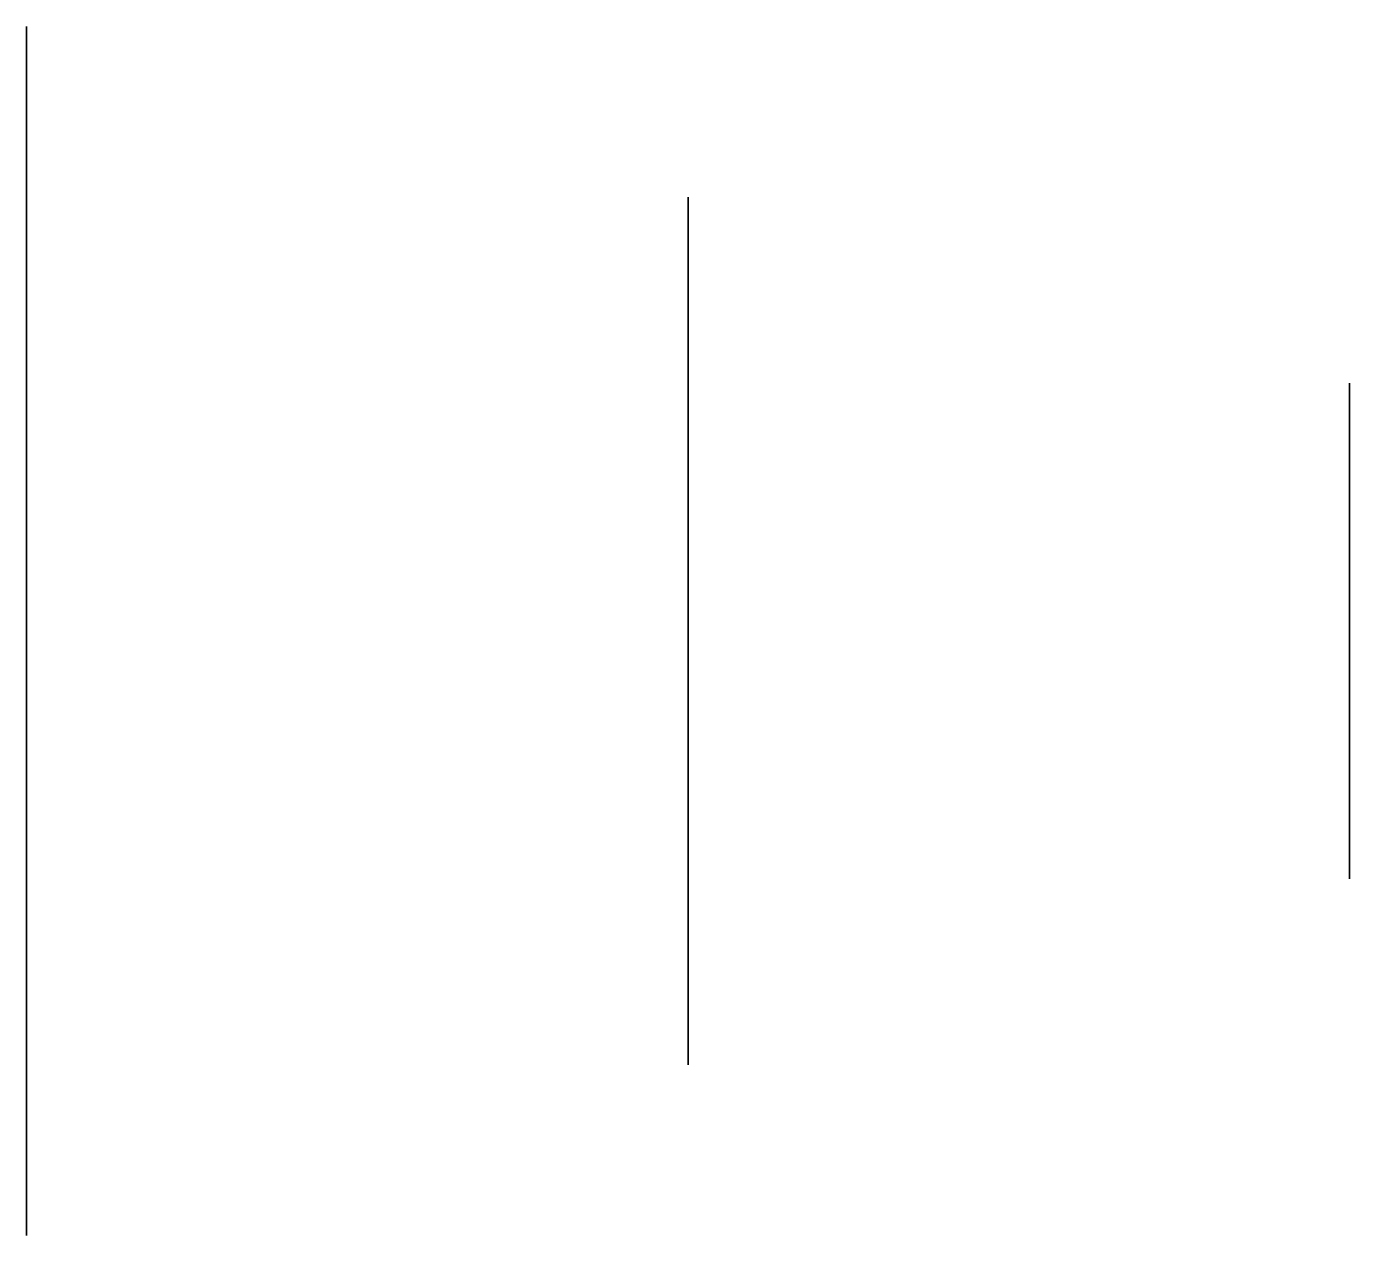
# Model space of a CAD drawing. Extents: x 0 to 100, y -6 to 6.
# Drawn here: x 96 to 100, y -1.828 to 1.828 of the extents above; entities that cross this region are included whole.
import ezdxf

# ---------------------------------------------------------------- set-up
doc = ezdxf.new("R2010")
doc.units = 0
for name, color, linetype in [('Compartiment', 3, 'CONTINUOUS'), ('Lijnenmodel-van-de-romp', 2, 'CONTINUOUS'), ('Vlakkenmodel-van-de-romp', 2, 'CONTINUOUS')]:
    doc.layers.add(name, color=color, linetype=linetype)

msp = doc.modelspace()

# ---------------------------------------------------------------- linework, layer by layer
at = {"layer": 'Compartiment'}
for points in [[(96, 1.68392, 9.21997), (96, 1.63284, 9.0777), (96, 1.57483, 8.91491), (96, 1.21499, 7.88944), (96, 1.16625, 7.79719), (96, 1.15577, 7.77715), (96, 1.14608, 7.75844), (96, 1.13656, 7.73964), (96, 1.12633, 7.71876), (96, 1.1145, 7.69383), (96, 1.10018, 7.66287), (96, 1.08278, 7.62456), (96, 1.06297, 7.58019), (96, 1.04169, 7.53173), (96, 1.01989, 7.48112), (96, 0.99854, 7.4303), (96, 0.97838, 7.38085), (96, 0.95936, 7.3327), (96, 0.94122, 7.28544), (96, 0.92371, 7.23861), (96, 0.90657, 7.19178), (96, 0.88958, 7.14457), (96, 0.8727, 7.09687), (96, 0.85591, 7.04861), (96, 0.83921, 6.99975), (96, 0.82259, 6.95022), (96, 0.80608, 6.90009), (96, 0.7898, 6.84988), (96, 0.77392, 6.80021), (96, 0.75859, 6.75171), (96, 0.74398, 6.70502), (96, 0.7301, 6.66028), (96, 0.71644, 6.61561), (96, 0.70233, 6.56865), (96, 0.6871, 6.51703), (96, 0.67009, 6.45839), (96, 0.65089, 6.39122), (96, 0.63003, 6.31742), (96, 0.60832, 6.23976), (96, 0.58653, 6.16099), (96, 0.56547, 6.08388), (96, 0.54567, 6.01029), (96, 0.52668, 5.93849), (96, 0.5078, 5.86585), (96, 0.48835, 5.78973), (96, 0.46761, 5.70752), (96, 0.44508, 5.61726), (96, 0.42103, 5.51975), (96, 0.39591, 5.41646), (96, 0.37018, 5.30887), (96, 0.34429, 5.19845), (96, 0.31873, 5.08694), (96, 0.29402, 4.97706), (96, 0.27075, 4.87181), (96, 0.24948, 4.77416), (96, 0.23078, 4.68712), (96, 0.21498, 4.61258), (96, 0.20156, 4.54818), (96, 0.18978, 4.49046), (96, 0.17887, 4.43596), (96, 0.14516, 4.26309), (96, 0.13328, 4.20081), (96, 0.12138, 4.13764), (96, 0.10967, 4.07449), (96, 0.09831, 4.01211), (96, 0.08731, 3.95043), (96, 0.07664, 3.8892), (96, 0.06626, 3.82816), (96, 0.05615, 3.76706), (96, 0.04631, 3.70611), (96, 0.03704, 3.64738), (96, 0.00792, 3.4577), (96, 0.00786, 3.45736), (96, 0.00779, 3.45697), (96, 0.0077, 3.45656), (96, 0.00761, 3.45613), (96, 0.0075, 3.45572), (96, 0.00739, 3.45532), (96, 0.00727, 3.45493), (96, 0.00714, 3.45455), (96, 0.00701, 3.45419), (96, 0.00687, 3.45384), (96, 0.00673, 3.4535), (96, 0.00658, 3.45318), (96, 0.00642, 3.45286), (96, 0.00625, 3.45256), (96, 0.00608, 3.45227), (96, 0.00591, 3.45199), (96, 0.00572, 3.45173), (96, 0.00553, 3.45147), (96, 0.00533, 3.45123), (96, 0.00513, 3.451), (96, 0.00492, 3.45078), (96, 0.0047, 3.45058), (96, 0.00448, 3.45038), (96, 0.00425, 3.4502), (96, 0.00401, 3.45003), (96, 0.00376, 3.44987), (96, 0.00351, 3.44972), (96, 0.00326, 3.44959), (96, 0.00299, 3.44947), (96, 0.00272, 3.44935), (96, 0.00245, 3.44925), (96, 0.00217, 3.44917), (96, 0.00188, 3.44909), (96, 0.00158, 3.44903), (96, 0.00128, 3.44898), (96, 0.00097, 3.44894), (96, 0.00065, 3.44891), (96, 0.00033, 3.44889), (96, 0, 3.44889), (96, -0.00033, 3.44889), (96, -0.00065, 3.44891), (96, -0.00097, 3.44894), (96, -0.00128, 3.44898), (96, -0.00158, 3.44903), (96, -0.00188, 3.44909), (96, -0.00217, 3.44917), (96, -0.00245, 3.44925), (96, -0.00272, 3.44935), (96, -0.00299, 3.44947), (96, -0.00326, 3.44959), (96, -0.00351, 3.44972), (96, -0.00376, 3.44987), (96, -0.00401, 3.45003), (96, -0.00425, 3.4502), (96, -0.00448, 3.45038), (96, -0.0047, 3.45058), (96, -0.00492, 3.45078), (96, -0.00513, 3.451), (96, -0.00533, 3.45123), (96, -0.00553, 3.45147), (96, -0.00572, 3.45173), (96, -0.00591, 3.45199), (96, -0.00608, 3.45227), (96, -0.00625, 3.45256), (96, -0.00642, 3.45286), (96, -0.00658, 3.45318), (96, -0.00673, 3.4535), (96, -0.00687, 3.45384), (96, -0.00701, 3.45419), (96, -0.00714, 3.45455), (96, -0.00727, 3.45493), (96, -0.00739, 3.45532), (96, -0.0075, 3.45572), (96, -0.00761, 3.45613), (96, -0.0077, 3.45656), (96, -0.00779, 3.45697), (96, -0.00786, 3.45736), (96, -0.00792, 3.4577), (96, -0.03704, 3.64738), (96, -0.04631, 3.70611), (96, -0.05615, 3.76706), (96, -0.06626, 3.82816), (96, -0.07664, 3.8892), (96, -0.08731, 3.95043), (96, -0.09831, 4.01211), (96, -0.10967, 4.07449), (96, -0.12138, 4.13764), (96, -0.13328, 4.20081), (96, -0.14516, 4.26309), (96, -0.17887, 4.43596), (96, -0.18978, 4.49046), (96, -0.20156, 4.54818), (96, -0.21498, 4.61258), (96, -0.23078, 4.68712), (96, -0.24948, 4.77416), (96, -0.27075, 4.87181), (96, -0.29402, 4.97706), (96, -0.31873, 5.08694), (96, -0.34429, 5.19845), (96, -0.37018, 5.30887), (96, -0.39591, 5.41646), (96, -0.42103, 5.51975), (96, -0.44508, 5.61726), (96, -0.46761, 5.70752), (96, -0.48835, 5.78973), (96, -0.5078, 5.86585), (96, -0.52668, 5.93849), (96, -0.54567, 6.01029), (96, -0.56547, 6.08388), (96, -0.58653, 6.16099), (96, -0.60832, 6.23976), (96, -0.63003, 6.31742), (96, -0.65089, 6.39122), (96, -0.67009, 6.45839), (96, -0.6871, 6.51703), (96, -0.70233, 6.56865), (96, -0.71644, 6.61561), (96, -0.7301, 6.66028), (96, -0.74398, 6.70502), (96, -0.75859, 6.75171), (96, -0.77392, 6.80021), (96, -0.7898, 6.84988), (96, -0.80608, 6.90009), (96, -0.82259, 6.95022), (96, -0.83921, 6.99975), (96, -0.85591, 7.04861), (96, -0.8727, 7.09687), (96, -0.88958, 7.14457), (96, -0.90657, 7.19178), (96, -0.92371, 7.23861), (96, -0.94122, 7.28544), (96, -0.95936, 7.3327), (96, -0.97838, 7.38085), (96, -0.99854, 7.4303), (96, -1.01989, 7.48112), (96, -1.04169, 7.53173), (96, -1.06297, 7.58019), (96, -1.08278, 7.62456), (96, -1.10018, 7.66287), (96, -1.1145, 7.69383), (96, -1.12633, 7.71876), (96, -1.13656, 7.73964), (96, -1.14608, 7.75844), (96, -1.15577, 7.77715), (96, -1.16625, 7.79719), (96, -1.21499, 7.88944), (96, -1.57483, 8.91491), (96, -1.63284, 9.0777), (96, -1.68392, 9.21997), (96, -1.82802, 9.61632), (96, 1.82802, 9.61632), (96, 1.68392, 9.21997)], [(98, 1.13973, 9.24609), (98, 0.6921, 7.97241), (98, 0.67854, 7.93934), (98, 0.67136, 7.92165), (98, 0.66298, 7.90078), (98, 0.65376, 7.87745), (98, 0.64405, 7.85238), (98, 0.63419, 7.82634), (98, 0.62449, 7.80024), (98, 0.61525, 7.77506), (98, 0.59292, 7.71387), (98, 0.58671, 7.6966), (98, 0.57946, 7.67584), (98, 0.56999, 7.64793), (98, 0.55712, 7.60921), (98, 0.53999, 7.55695), (98, 0.519, 7.49196), (98, 0.49486, 7.41599), (98, 0.4683, 7.33077), (98, 0.44004, 7.23801), (98, 0.41089, 7.13996), (98, 0.38195, 7.04079), (98, 0.35444, 6.94517), (98, 0.27943, 6.67953), (98, 0.26929, 6.64289), (98, 0.14142, 6.16564), (98, 0.13869, 6.15623), (98, 0.13723, 6.1513), (98, 0.13549, 6.14568), (98, 0.13354, 6.13965), (98, 0.13142, 6.13354), (98, 0.12918, 6.12759), (98, 0.12684, 6.12185), (98, 0.12439, 6.11631), (98, 0.12186, 6.11094), (98, 0.11923, 6.10575), (98, 0.11653, 6.10071), (98, 0.11374, 6.09584), (98, 0.11086, 6.09113), (98, 0.1079, 6.08659), (98, 0.10485, 6.08222), (98, 0.10171, 6.07802), (98, 0.09848, 6.07399), (98, 0.09517, 6.07014), (98, 0.09176, 6.06646), (98, 0.08827, 6.06295), (98, 0.08469, 6.05962), (98, 0.08102, 6.05645), (98, 0.07727, 6.05345), (98, 0.07342, 6.05063), (98, 0.06949, 6.04797), (98, 0.06548, 6.04549), (98, 0.06137, 6.04317), (98, 0.05718, 6.04103), (98, 0.05289, 6.03906), (98, 0.04852, 6.03726), (98, 0.04407, 6.03563), (98, 0.03952, 6.03417), (98, 0.03489, 6.03288), (98, 0.03017, 6.03177), (98, 0.02536, 6.03082), (98, 0.02046, 6.03005), (98, 0.01548, 6.02944), (98, 0.01041, 6.02901), (98, 0.00525, 6.02875), (98, 0, 6.02866), (98, -0.00525, 6.02875), (98, -0.01041, 6.02901), (98, -0.01548, 6.02944), (98, -0.02046, 6.03005), (98, -0.02536, 6.03082), (98, -0.03017, 6.03177), (98, -0.03489, 6.03288), (98, -0.03952, 6.03417), (98, -0.04407, 6.03563), (98, -0.04852, 6.03726), (98, -0.05289, 6.03906), (98, -0.05718, 6.04103), (98, -0.06137, 6.04317), (98, -0.06548, 6.04549), (98, -0.06949, 6.04797), (98, -0.07342, 6.05063), (98, -0.07727, 6.05345), (98, -0.08102, 6.05645), (98, -0.08469, 6.05962), (98, -0.08827, 6.06295), (98, -0.09176, 6.06646), (98, -0.09517, 6.07014), (98, -0.09848, 6.07399), (98, -0.10171, 6.07802), (98, -0.10485, 6.08222), (98, -0.1079, 6.08659), (98, -0.11086, 6.09113), (98, -0.11374, 6.09584), (98, -0.11653, 6.10071), (98, -0.11923, 6.10575), (98, -0.12186, 6.11094), (98, -0.12439, 6.11631), (98, -0.12684, 6.12185), (98, -0.12918, 6.12759), (98, -0.13142, 6.13354), (98, -0.13354, 6.13965), (98, -0.13549, 6.14568), (98, -0.13723, 6.1513), (98, -0.13869, 6.15623), (98, -0.14142, 6.16564), (98, -0.26929, 6.64289), (98, -0.27943, 6.67953), (98, -0.35444, 6.94517), (98, -0.38195, 7.04079), (98, -0.41089, 7.13996), (98, -0.44004, 7.23801), (98, -0.4683, 7.33077), (98, -0.49486, 7.41599), (98, -0.519, 7.49196), (98, -0.53999, 7.55695), (98, -0.55712, 7.60921), (98, -0.56999, 7.64793), (98, -0.57946, 7.67584), (98, -0.58671, 7.6966), (98, -0.59292, 7.71387), (98, -0.61525, 7.77506), (98, -0.62449, 7.80024), (98, -0.63419, 7.82634), (98, -0.64405, 7.85238), (98, -0.65376, 7.87745), (98, -0.66298, 7.90078), (98, -0.67136, 7.92165), (98, -0.67854, 7.93934), (98, -0.6921, 7.97241), (98, -1.13973, 9.24609), (98, -1.31178, 9.71491), (98, 1.31178, 9.71491), (98, 1.13973, 9.24609)], [(100, 0.61324, 9.4485), (100, 0.57122, 9.33495), (100, 0.52774, 9.21643), (100, 0.48462, 9.09768), (100, 0.44354, 8.98352), (100, 0.31319, 8.6171), (100, 0.30778, 8.60346), (100, 0.30487, 8.59632), (100, 0.30138, 8.58816), (100, 0.29743, 8.57942), (100, 0.29311, 8.57054), (100, 0.28849, 8.56189), (100, 0.28362, 8.55353), (100, 0.27849, 8.54545), (100, 0.27314, 8.53763), (100, 0.26757, 8.53006), (100, 0.26179, 8.52272), (100, 0.25581, 8.51561), (100, 0.24961, 8.50875), (100, 0.24321, 8.50213), (100, 0.23658, 8.49575), (100, 0.22974, 8.48962), (100, 0.22267, 8.48375), (100, 0.21539, 8.47812), (100, 0.20788, 8.47273), (100, 0.20016, 8.46759), (100, 0.19222, 8.4627), (100, 0.18406, 8.45805), (100, 0.17569, 8.45365), (100, 0.1671, 8.44949), (100, 0.15829, 8.44558), (100, 0.14926, 8.44191), (100, 0.14001, 8.43849), (100, 0.13055, 8.43532), (100, 0.12087, 8.43239), (100, 0.11097, 8.42971), (100, 0.10085, 8.42727), (100, 0.09052, 8.42508), (100, 0.07997, 8.42314), (100, 0.0692, 8.42144), (100, 0.05821, 8.41998), (100, 0.047, 8.41878), (100, 0.03558, 8.41781), (100, 0.02394, 8.4171), (100, 0.01208, 8.41663), (100, 0, 8.41641), (100, -0.01208, 8.41663), (100, -0.02394, 8.4171), (100, -0.03558, 8.41781), (100, -0.047, 8.41878), (100, -0.05821, 8.41998), (100, -0.0692, 8.42144), (100, -0.07997, 8.42314), (100, -0.09052, 8.42508), (100, -0.10085, 8.42727), (100, -0.11097, 8.42971), (100, -0.12087, 8.43239), (100, -0.13055, 8.43532), (100, -0.14001, 8.43849), (100, -0.14926, 8.44191), (100, -0.15829, 8.44558), (100, -0.1671, 8.44949), (100, -0.17569, 8.45365), (100, -0.18406, 8.45805), (100, -0.19222, 8.4627), (100, -0.20016, 8.46759), (100, -0.20788, 8.47273), (100, -0.21539, 8.47812), (100, -0.22267, 8.48375), (100, -0.22974, 8.48962), (100, -0.23658, 8.49575), (100, -0.24321, 8.50213), (100, -0.24961, 8.50875), (100, -0.25581, 8.51561), (100, -0.26179, 8.52272), (100, -0.26757, 8.53006), (100, -0.27314, 8.53763), (100, -0.27849, 8.54545), (100, -0.28362, 8.55353), (100, -0.28849, 8.56189), (100, -0.29311, 8.57054), (100, -0.29743, 8.57942), (100, -0.30138, 8.58816), (100, -0.30487, 8.59632), (100, -0.30778, 8.60346), (100, -0.31319, 8.6171), (100, -0.44354, 8.98352), (100, -0.48462, 9.09768), (100, -0.52774, 9.21643), (100, -0.57122, 9.33495), (100, -0.61324, 9.4485), (100, -0.74906, 9.8114), (100, 0.74906, 9.8114), (100, 0.61324, 9.4485)]]:
    msp.add_polyline3d(points, dxfattribs=at)
at = {"layer": 'Lijnenmodel-van-de-romp'}
for points in [[(96, 0, 3.44889), (96, 0.00033, 3.44889), (96, 0.00065, 3.44891), (96, 0.00097, 3.44894), (96, 0.00128, 3.44898), (96, 0.00158, 3.44903), (96, 0.00188, 3.44909), (96, 0.00217, 3.44917), (96, 0.00245, 3.44925), (96, 0.00272, 3.44935), (96, 0.00299, 3.44947), (96, 0.00326, 3.44959), (96, 0.00351, 3.44972), (96, 0.00376, 3.44987), (96, 0.00401, 3.45003), (96, 0.00425, 3.4502), (96, 0.00448, 3.45038), (96, 0.0047, 3.45058), (96, 0.00492, 3.45078), (96, 0.00513, 3.451), (96, 0.00533, 3.45123), (96, 0.00553, 3.45147), (96, 0.00572, 3.45173), (96, 0.00591, 3.45199), (96, 0.00608, 3.45227), (96, 0.00625, 3.45256), (96, 0.00642, 3.45286), (96, 0.00658, 3.45318), (96, 0.00673, 3.4535), (96, 0.00687, 3.45384), (96, 0.00701, 3.45419), (96, 0.00714, 3.45455), (96, 0.00727, 3.45493), (96, 0.00739, 3.45532), (96, 0.0075, 3.45572), (96, 0.00761, 3.45613), (96, 0.0077, 3.45656), (96, 0.00779, 3.45697), (96, 0.00786, 3.45736), (96, 0.00792, 3.4577), (96, 0.03704, 3.64738), (96, 0.04631, 3.70611), (96, 0.05615, 3.76706), (96, 0.06626, 3.82816), (96, 0.07664, 3.8892), (96, 0.08731, 3.95043), (96, 0.09831, 4.01211), (96, 0.10967, 4.07449), (96, 0.12138, 4.13764), (96, 0.13328, 4.20081), (96, 0.14516, 4.26309), (96, 0.17887, 4.43596), (96, 0.18978, 4.49046), (96, 0.20156, 4.54818), (96, 0.21498, 4.61258), (96, 0.23078, 4.68712), (96, 0.24948, 4.77416), (96, 0.27075, 4.87181), (96, 0.29402, 4.97706), (96, 0.31873, 5.08694), (96, 0.34429, 5.19845), (96, 0.37018, 5.30887), (96, 0.39591, 5.41646), (96, 0.42103, 5.51975), (96, 0.44508, 5.61726), (96, 0.46761, 5.70752), (96, 0.48835, 5.78973), (96, 0.5078, 5.86585), (96, 0.52668, 5.93849), (96, 0.54567, 6.01029), (96, 0.56547, 6.08388), (96, 0.58653, 6.16099), (96, 0.60832, 6.23976), (96, 0.63003, 6.31742), (96, 0.65089, 6.39122), (96, 0.67009, 6.45839), (96, 0.6871, 6.51703), (96, 0.70233, 6.56865), (96, 0.71644, 6.61561), (96, 0.7301, 6.66028), (96, 0.74398, 6.70502), (96, 0.75859, 6.75171), (96, 0.77392, 6.80021), (96, 0.7898, 6.84988), (96, 0.80608, 6.90009), (96, 0.82259, 6.95022), (96, 0.83921, 6.99975), (96, 0.85591, 7.04861), (96, 0.8727, 7.09687), (96, 0.88958, 7.14457), (96, 0.90657, 7.19178), (96, 0.92371, 7.23861), (96, 0.94122, 7.28544), (96, 0.95936, 7.3327), (96, 0.97838, 7.38085), (96, 0.99854, 7.4303), (96, 1.01989, 7.48112), (96, 1.04169, 7.53173), (96, 1.06297, 7.58019), (96, 1.08278, 7.62456), (96, 1.10018, 7.66287), (96, 1.1145, 7.69383), (96, 1.12633, 7.71876), (96, 1.13656, 7.73964), (96, 1.14608, 7.75844), (96, 1.15577, 7.77715), (96, 1.16625, 7.79719), (96, 1.21499, 7.88944), (96, 1.57483, 8.91491), (96, 1.63284, 9.0777), (96, 1.68392, 9.21997), (96, 1.82802, 9.61632), (96, 0, 9.61632)], [(98, 0, 6.02866), (98, 0.00525, 6.02875), (98, 0.01041, 6.02901), (98, 0.01548, 6.02944), (98, 0.02046, 6.03005), (98, 0.02536, 6.03082), (98, 0.03017, 6.03177), (98, 0.03489, 6.03288), (98, 0.03952, 6.03417), (98, 0.04407, 6.03563), (98, 0.04852, 6.03726), (98, 0.05289, 6.03906), (98, 0.05718, 6.04103), (98, 0.06137, 6.04317), (98, 0.06548, 6.04549), (98, 0.06949, 6.04797), (98, 0.07342, 6.05063), (98, 0.07727, 6.05345), (98, 0.08102, 6.05645), (98, 0.08469, 6.05962), (98, 0.08827, 6.06295), (98, 0.09176, 6.06646), (98, 0.09517, 6.07014), (98, 0.09848, 6.07399), (98, 0.10171, 6.07802), (98, 0.10485, 6.08222), (98, 0.1079, 6.08659), (98, 0.11086, 6.09113), (98, 0.11374, 6.09584), (98, 0.11653, 6.10071), (98, 0.11923, 6.10575), (98, 0.12186, 6.11094), (98, 0.12439, 6.11631), (98, 0.12684, 6.12185), (98, 0.12918, 6.12759), (98, 0.13142, 6.13354), (98, 0.13354, 6.13965), (98, 0.13549, 6.14568), (98, 0.13723, 6.1513), (98, 0.13869, 6.15623), (98, 0.14142, 6.16564), (98, 0.26929, 6.64289), (98, 0.27943, 6.67953), (98, 0.35444, 6.94517), (98, 0.38195, 7.04079), (98, 0.41089, 7.13996), (98, 0.44004, 7.23801), (98, 0.4683, 7.33077), (98, 0.49486, 7.41599), (98, 0.519, 7.49196), (98, 0.53999, 7.55695), (98, 0.55712, 7.60921), (98, 0.56999, 7.64793), (98, 0.57946, 7.67584), (98, 0.58671, 7.6966), (98, 0.59292, 7.71387), (98, 0.61525, 7.77506), (98, 0.62449, 7.80024), (98, 0.63419, 7.82634), (98, 0.64405, 7.85238), (98, 0.65376, 7.87745), (98, 0.66298, 7.90078), (98, 0.67136, 7.92165), (98, 0.67854, 7.93934), (98, 0.6921, 7.97241), (98, 1.13973, 9.24609), (98, 1.31178, 9.71491), (98, 0, 9.71491)], [(100, 0, 8.41641), (100, 0.01208, 8.41663), (100, 0.02394, 8.4171), (100, 0.03558, 8.41781), (100, 0.047, 8.41878), (100, 0.05821, 8.41998), (100, 0.0692, 8.42144), (100, 0.07997, 8.42314), (100, 0.09052, 8.42508), (100, 0.10085, 8.42727), (100, 0.11097, 8.42971), (100, 0.12087, 8.43239), (100, 0.13055, 8.43532), (100, 0.14001, 8.43849), (100, 0.14926, 8.44191), (100, 0.15829, 8.44558), (100, 0.1671, 8.44949), (100, 0.17569, 8.45365), (100, 0.18406, 8.45805), (100, 0.19222, 8.4627), (100, 0.20016, 8.46759), (100, 0.20788, 8.47273), (100, 0.21539, 8.47812), (100, 0.22267, 8.48375), (100, 0.22974, 8.48962), (100, 0.23658, 8.49575), (100, 0.24321, 8.50213), (100, 0.24961, 8.50875), (100, 0.25581, 8.51561), (100, 0.26179, 8.52272), (100, 0.26757, 8.53006), (100, 0.27314, 8.53763), (100, 0.27849, 8.54545), (100, 0.28362, 8.55353), (100, 0.28849, 8.56189), (100, 0.29311, 8.57054), (100, 0.29743, 8.57942), (100, 0.30138, 8.58816), (100, 0.30487, 8.59632), (100, 0.30778, 8.60346), (100, 0.31319, 8.6171), (100, 0.44354, 8.98352), (100, 0.48462, 9.09768), (100, 0.52774, 9.21643), (100, 0.57122, 9.33495), (100, 0.61324, 9.4485), (100, 0.74906, 9.8114), (100, 0, 9.8114)], [(96, 0, 3.44889), (96, -0.00033, 3.44889), (96, -0.00065, 3.44891), (96, -0.00097, 3.44894), (96, -0.00128, 3.44898), (96, -0.00158, 3.44903), (96, -0.00188, 3.44909), (96, -0.00217, 3.44917), (96, -0.00245, 3.44925), (96, -0.00272, 3.44935), (96, -0.00299, 3.44947), (96, -0.00326, 3.44959), (96, -0.00351, 3.44972), (96, -0.00376, 3.44987), (96, -0.00401, 3.45003), (96, -0.00425, 3.4502), (96, -0.00448, 3.45038), (96, -0.0047, 3.45058), (96, -0.00492, 3.45078), (96, -0.00513, 3.451), (96, -0.00533, 3.45123), (96, -0.00553, 3.45147), (96, -0.00572, 3.45173), (96, -0.00591, 3.45199), (96, -0.00608, 3.45227), (96, -0.00625, 3.45256), (96, -0.00642, 3.45286), (96, -0.00658, 3.45318), (96, -0.00673, 3.4535), (96, -0.00687, 3.45384), (96, -0.00701, 3.45419), (96, -0.00714, 3.45455), (96, -0.00727, 3.45493), (96, -0.00739, 3.45532), (96, -0.0075, 3.45572), (96, -0.00761, 3.45613), (96, -0.0077, 3.45656), (96, -0.00779, 3.45697), (96, -0.00786, 3.45736), (96, -0.00792, 3.4577), (96, -0.03704, 3.64738), (96, -0.04631, 3.70611), (96, -0.05615, 3.76706), (96, -0.06626, 3.82816), (96, -0.07664, 3.8892), (96, -0.08731, 3.95043), (96, -0.09831, 4.01211), (96, -0.10967, 4.07449), (96, -0.12138, 4.13764), (96, -0.13328, 4.20081), (96, -0.14516, 4.26309), (96, -0.17887, 4.43596), (96, -0.18978, 4.49046), (96, -0.20156, 4.54818), (96, -0.21498, 4.61258), (96, -0.23078, 4.68712), (96, -0.24948, 4.77416), (96, -0.27075, 4.87181), (96, -0.29402, 4.97706), (96, -0.31873, 5.08694), (96, -0.34429, 5.19845), (96, -0.37018, 5.30887), (96, -0.39591, 5.41646), (96, -0.42103, 5.51975), (96, -0.44508, 5.61726), (96, -0.46761, 5.70752), (96, -0.48835, 5.78973), (96, -0.5078, 5.86585), (96, -0.52668, 5.93849), (96, -0.54567, 6.01029), (96, -0.56547, 6.08388), (96, -0.58653, 6.16099), (96, -0.60832, 6.23976), (96, -0.63003, 6.31742), (96, -0.65089, 6.39122), (96, -0.67009, 6.45839), (96, -0.6871, 6.51703), (96, -0.70233, 6.56865), (96, -0.71644, 6.61561), (96, -0.7301, 6.66028), (96, -0.74398, 6.70502), (96, -0.75859, 6.75171), (96, -0.77392, 6.80021), (96, -0.7898, 6.84988), (96, -0.80608, 6.90009), (96, -0.82259, 6.95022), (96, -0.83921, 6.99975), (96, -0.85591, 7.04861), (96, -0.8727, 7.09687), (96, -0.88958, 7.14457), (96, -0.90657, 7.19178), (96, -0.92371, 7.23861), (96, -0.94122, 7.28544), (96, -0.95936, 7.3327), (96, -0.97838, 7.38085), (96, -0.99854, 7.4303), (96, -1.01989, 7.48112), (96, -1.04169, 7.53173), (96, -1.06297, 7.58019), (96, -1.08278, 7.62456), (96, -1.10018, 7.66287), (96, -1.1145, 7.69383), (96, -1.12633, 7.71876), (96, -1.13656, 7.73964), (96, -1.14608, 7.75844), (96, -1.15577, 7.77715), (96, -1.16625, 7.79719), (96, -1.21499, 7.88944), (96, -1.57483, 8.91491), (96, -1.63284, 9.0777), (96, -1.68392, 9.21997), (96, -1.82802, 9.61632), (96, 0, 9.61632)], [(98, 0, 6.02866), (98, -0.00525, 6.02875), (98, -0.01041, 6.02901), (98, -0.01548, 6.02944), (98, -0.02046, 6.03005), (98, -0.02536, 6.03082), (98, -0.03017, 6.03177), (98, -0.03489, 6.03288), (98, -0.03952, 6.03417), (98, -0.04407, 6.03563), (98, -0.04852, 6.03726), (98, -0.05289, 6.03906), (98, -0.05718, 6.04103), (98, -0.06137, 6.04317), (98, -0.06548, 6.04549), (98, -0.06949, 6.04797), (98, -0.07342, 6.05063), (98, -0.07727, 6.05345), (98, -0.08102, 6.05645), (98, -0.08469, 6.05962), (98, -0.08827, 6.06295), (98, -0.09176, 6.06646), (98, -0.09517, 6.07014), (98, -0.09848, 6.07399), (98, -0.10171, 6.07802), (98, -0.10485, 6.08222), (98, -0.1079, 6.08659), (98, -0.11086, 6.09113), (98, -0.11374, 6.09584), (98, -0.11653, 6.10071), (98, -0.11923, 6.10575), (98, -0.12186, 6.11094), (98, -0.12439, 6.11631), (98, -0.12684, 6.12185), (98, -0.12918, 6.12759), (98, -0.13142, 6.13354), (98, -0.13354, 6.13965), (98, -0.13549, 6.14568), (98, -0.13723, 6.1513), (98, -0.13869, 6.15623), (98, -0.14142, 6.16564), (98, -0.26929, 6.64289), (98, -0.27943, 6.67953), (98, -0.35444, 6.94517), (98, -0.38195, 7.04079), (98, -0.41089, 7.13996), (98, -0.44004, 7.23801), (98, -0.4683, 7.33077), (98, -0.49486, 7.41599), (98, -0.519, 7.49196), (98, -0.53999, 7.55695), (98, -0.55712, 7.60921), (98, -0.56999, 7.64793), (98, -0.57946, 7.67584), (98, -0.58671, 7.6966), (98, -0.59292, 7.71387), (98, -0.61525, 7.77506), (98, -0.62449, 7.80024), (98, -0.63419, 7.82634), (98, -0.64405, 7.85238), (98, -0.65376, 7.87745), (98, -0.66298, 7.90078), (98, -0.67136, 7.92165), (98, -0.67854, 7.93934), (98, -0.6921, 7.97241), (98, -1.13973, 9.24609), (98, -1.31178, 9.71491), (98, 0, 9.71491)], [(100, 0, 8.41641), (100, -0.01208, 8.41663), (100, -0.02394, 8.4171), (100, -0.03558, 8.41781), (100, -0.047, 8.41878), (100, -0.05821, 8.41998), (100, -0.0692, 8.42144), (100, -0.07997, 8.42314), (100, -0.09052, 8.42508), (100, -0.10085, 8.42727), (100, -0.11097, 8.42971), (100, -0.12087, 8.43239), (100, -0.13055, 8.43532), (100, -0.14001, 8.43849), (100, -0.14926, 8.44191), (100, -0.15829, 8.44558), (100, -0.1671, 8.44949), (100, -0.17569, 8.45365), (100, -0.18406, 8.45805), (100, -0.19222, 8.4627), (100, -0.20016, 8.46759), (100, -0.20788, 8.47273), (100, -0.21539, 8.47812), (100, -0.22267, 8.48375), (100, -0.22974, 8.48962), (100, -0.23658, 8.49575), (100, -0.24321, 8.50213), (100, -0.24961, 8.50875), (100, -0.25581, 8.51561), (100, -0.26179, 8.52272), (100, -0.26757, 8.53006), (100, -0.27314, 8.53763), (100, -0.27849, 8.54545), (100, -0.28362, 8.55353), (100, -0.28849, 8.56189), (100, -0.29311, 8.57054), (100, -0.29743, 8.57942), (100, -0.30138, 8.58816), (100, -0.30487, 8.59632), (100, -0.30778, 8.60346), (100, -0.31319, 8.6171), (100, -0.44354, 8.98352), (100, -0.48462, 9.09768), (100, -0.52774, 9.21643), (100, -0.57122, 9.33495), (100, -0.61324, 9.4485), (100, -0.74906, 9.8114), (100, 0, 9.8114)]]:
    msp.add_polyline3d(points, dxfattribs=at)
at = {"layer": 'Vlakkenmodel-van-de-romp'}
for points in [[(96, 0, 3.44889), (96, 0.00033, 3.44889), (96, 0.00065, 3.44891), (96, 0.00097, 3.44894), (96, 0.00128, 3.44898), (96, 0.00158, 3.44903), (96, 0.00188, 3.44909), (96, 0.00217, 3.44917), (96, 0.00245, 3.44925), (96, 0.00272, 3.44935), (96, 0.00299, 3.44947), (96, 0.00326, 3.44959), (96, 0.00351, 3.44972), (96, 0.00376, 3.44987), (96, 0.00401, 3.45003), (96, 0.00425, 3.4502), (96, 0.00448, 3.45038), (96, 0.0047, 3.45058), (96, 0.00492, 3.45078), (96, 0.00513, 3.451), (96, 0.00533, 3.45123), (96, 0.00553, 3.45147), (96, 0.00572, 3.45173), (96, 0.00591, 3.45199), (96, 0.00608, 3.45227), (96, 0.00625, 3.45256), (96, 0.00642, 3.45286), (96, 0.00658, 3.45318), (96, 0.00673, 3.4535), (96, 0.00687, 3.45384), (96, 0.00701, 3.45419), (96, 0.00714, 3.45455), (96, 0.00727, 3.45493), (96, 0.00739, 3.45532), (96, 0.0075, 3.45572), (96, 0.00761, 3.45613), (96, 0.0077, 3.45656), (96, 0.00779, 3.45697), (96, 0.00786, 3.45736), (96, 0.00792, 3.4577), (96, 0.03704, 3.64738), (96, 0.04631, 3.70611), (96, 0.05615, 3.76706), (96, 0.06626, 3.82816), (96, 0.07664, 3.8892), (96, 0.08731, 3.95043), (96, 0.09831, 4.01211), (96, 0.10967, 4.07449), (96, 0.12138, 4.13764), (96, 0.13328, 4.20081), (96, 0.14516, 4.26309), (96, 0.17887, 4.43596), (96, 0.18978, 4.49046), (96, 0.20156, 4.54818), (96, 0.21498, 4.61258), (96, 0.23078, 4.68712), (96, 0.24948, 4.77416), (96, 0.27075, 4.87181), (96, 0.29402, 4.97706), (96, 0.31873, 5.08694), (96, 0.34429, 5.19845), (96, 0.37018, 5.30887), (96, 0.39591, 5.41646), (96, 0.42103, 5.51975), (96, 0.44508, 5.61726), (96, 0.46761, 5.70752), (96, 0.48835, 5.78973), (96, 0.5078, 5.86585), (96, 0.52668, 5.93849), (96, 0.54567, 6.01029), (96, 0.56547, 6.08388), (96, 0.58653, 6.16099), (96, 0.60832, 6.23976), (96, 0.63003, 6.31742), (96, 0.65089, 6.39122), (96, 0.67009, 6.45839), (96, 0.6871, 6.51703), (96, 0.70233, 6.56865), (96, 0.71644, 6.61561), (96, 0.7301, 6.66028), (96, 0.74398, 6.70502), (96, 0.75859, 6.75171), (96, 0.77392, 6.80021), (96, 0.7898, 6.84988), (96, 0.80608, 6.90009), (96, 0.82259, 6.95022), (96, 0.83921, 6.99975), (96, 0.85591, 7.04861), (96, 0.8727, 7.09687), (96, 0.88958, 7.14457), (96, 0.90657, 7.19178), (96, 0.92371, 7.23861), (96, 0.94122, 7.28544), (96, 0.95936, 7.3327), (96, 0.97838, 7.38085), (96, 0.99854, 7.4303), (96, 1.01989, 7.48112), (96, 1.04169, 7.53173), (96, 1.06297, 7.58019), (96, 1.08278, 7.62456), (96, 1.10018, 7.66287), (96, 1.1145, 7.69383), (96, 1.12633, 7.71876), (96, 1.13656, 7.73964), (96, 1.14608, 7.75844), (96, 1.15577, 7.77715), (96, 1.16625, 7.79719), (96, 1.21499, 7.88944), (96, 1.57483, 8.91491), (96, 1.63284, 9.0777), (96, 1.68392, 9.21997), (96, 1.82802, 9.61632), (96, 0, 9.61632)], [(98, 0, 6.02866), (98, 0.00525, 6.02875), (98, 0.01041, 6.02901), (98, 0.01548, 6.02944), (98, 0.02046, 6.03005), (98, 0.02536, 6.03082), (98, 0.03017, 6.03177), (98, 0.03489, 6.03288), (98, 0.03952, 6.03417), (98, 0.04407, 6.03563), (98, 0.04852, 6.03726), (98, 0.05289, 6.03906), (98, 0.05718, 6.04103), (98, 0.06137, 6.04317), (98, 0.06548, 6.04549), (98, 0.06949, 6.04797), (98, 0.07342, 6.05063), (98, 0.07727, 6.05345), (98, 0.08102, 6.05645), (98, 0.08469, 6.05962), (98, 0.08827, 6.06295), (98, 0.09176, 6.06646), (98, 0.09517, 6.07014), (98, 0.09848, 6.07399), (98, 0.10171, 6.07802), (98, 0.10485, 6.08222), (98, 0.1079, 6.08659), (98, 0.11086, 6.09113), (98, 0.11374, 6.09584), (98, 0.11653, 6.10071), (98, 0.11923, 6.10575), (98, 0.12186, 6.11094), (98, 0.12439, 6.11631), (98, 0.12684, 6.12185), (98, 0.12918, 6.12759), (98, 0.13142, 6.13354), (98, 0.13354, 6.13965), (98, 0.13549, 6.14568), (98, 0.13723, 6.1513), (98, 0.13869, 6.15623), (98, 0.14142, 6.16564), (98, 0.26929, 6.64289), (98, 0.27943, 6.67953), (98, 0.35444, 6.94517), (98, 0.38195, 7.04079), (98, 0.41089, 7.13996), (98, 0.44004, 7.23801), (98, 0.4683, 7.33077), (98, 0.49486, 7.41599), (98, 0.519, 7.49196), (98, 0.53999, 7.55695), (98, 0.55712, 7.60921), (98, 0.56999, 7.64793), (98, 0.57946, 7.67584), (98, 0.58671, 7.6966), (98, 0.59292, 7.71387), (98, 0.61525, 7.77506), (98, 0.62449, 7.80024), (98, 0.63419, 7.82634), (98, 0.64405, 7.85238), (98, 0.65376, 7.87745), (98, 0.66298, 7.90078), (98, 0.67136, 7.92165), (98, 0.67854, 7.93934), (98, 0.6921, 7.97241), (98, 1.13973, 9.24609), (98, 1.31178, 9.71491), (98, 0, 9.71491)], [(100, 0, 8.41641), (100, 0.01208, 8.41663), (100, 0.02394, 8.4171), (100, 0.03558, 8.41781), (100, 0.047, 8.41878), (100, 0.05821, 8.41998), (100, 0.0692, 8.42144), (100, 0.07997, 8.42314), (100, 0.09052, 8.42508), (100, 0.10085, 8.42727), (100, 0.11097, 8.42971), (100, 0.12087, 8.43239), (100, 0.13055, 8.43532), (100, 0.14001, 8.43849), (100, 0.14926, 8.44191), (100, 0.15829, 8.44558), (100, 0.1671, 8.44949), (100, 0.17569, 8.45365), (100, 0.18406, 8.45805), (100, 0.19222, 8.4627), (100, 0.20016, 8.46759), (100, 0.20788, 8.47273), (100, 0.21539, 8.47812), (100, 0.22267, 8.48375), (100, 0.22974, 8.48962), (100, 0.23658, 8.49575), (100, 0.24321, 8.50213), (100, 0.24961, 8.50875), (100, 0.25581, 8.51561), (100, 0.26179, 8.52272), (100, 0.26757, 8.53006), (100, 0.27314, 8.53763), (100, 0.27849, 8.54545), (100, 0.28362, 8.55353), (100, 0.28849, 8.56189), (100, 0.29311, 8.57054), (100, 0.29743, 8.57942), (100, 0.30138, 8.58816), (100, 0.30487, 8.59632), (100, 0.30778, 8.60346), (100, 0.31319, 8.6171), (100, 0.44354, 8.98352), (100, 0.48462, 9.09768), (100, 0.52774, 9.21643), (100, 0.57122, 9.33495), (100, 0.61324, 9.4485), (100, 0.74906, 9.8114), (100, 0, 9.8114)], [(96, 0, 3.44889), (96, -0.00033, 3.44889), (96, -0.00065, 3.44891), (96, -0.00097, 3.44894), (96, -0.00128, 3.44898), (96, -0.00158, 3.44903), (96, -0.00188, 3.44909), (96, -0.00217, 3.44917), (96, -0.00245, 3.44925), (96, -0.00272, 3.44935), (96, -0.00299, 3.44947), (96, -0.00326, 3.44959), (96, -0.00351, 3.44972), (96, -0.00376, 3.44987), (96, -0.00401, 3.45003), (96, -0.00425, 3.4502), (96, -0.00448, 3.45038), (96, -0.0047, 3.45058), (96, -0.00492, 3.45078), (96, -0.00513, 3.451), (96, -0.00533, 3.45123), (96, -0.00553, 3.45147), (96, -0.00572, 3.45173), (96, -0.00591, 3.45199), (96, -0.00608, 3.45227), (96, -0.00625, 3.45256), (96, -0.00642, 3.45286), (96, -0.00658, 3.45318), (96, -0.00673, 3.4535), (96, -0.00687, 3.45384), (96, -0.00701, 3.45419), (96, -0.00714, 3.45455), (96, -0.00727, 3.45493), (96, -0.00739, 3.45532), (96, -0.0075, 3.45572), (96, -0.00761, 3.45613), (96, -0.0077, 3.45656), (96, -0.00779, 3.45697), (96, -0.00786, 3.45736), (96, -0.00792, 3.4577), (96, -0.03704, 3.64738), (96, -0.04631, 3.70611), (96, -0.05615, 3.76706), (96, -0.06626, 3.82816), (96, -0.07664, 3.8892), (96, -0.08731, 3.95043), (96, -0.09831, 4.01211), (96, -0.10967, 4.07449), (96, -0.12138, 4.13764), (96, -0.13328, 4.20081), (96, -0.14516, 4.26309), (96, -0.17887, 4.43596), (96, -0.18978, 4.49046), (96, -0.20156, 4.54818), (96, -0.21498, 4.61258), (96, -0.23078, 4.68712), (96, -0.24948, 4.77416), (96, -0.27075, 4.87181), (96, -0.29402, 4.97706), (96, -0.31873, 5.08694), (96, -0.34429, 5.19845), (96, -0.37018, 5.30887), (96, -0.39591, 5.41646), (96, -0.42103, 5.51975), (96, -0.44508, 5.61726), (96, -0.46761, 5.70752), (96, -0.48835, 5.78973), (96, -0.5078, 5.86585), (96, -0.52668, 5.93849), (96, -0.54567, 6.01029), (96, -0.56547, 6.08388), (96, -0.58653, 6.16099), (96, -0.60832, 6.23976), (96, -0.63003, 6.31742), (96, -0.65089, 6.39122), (96, -0.67009, 6.45839), (96, -0.6871, 6.51703), (96, -0.70233, 6.56865), (96, -0.71644, 6.61561), (96, -0.7301, 6.66028), (96, -0.74398, 6.70502), (96, -0.75859, 6.75171), (96, -0.77392, 6.80021), (96, -0.7898, 6.84988), (96, -0.80608, 6.90009), (96, -0.82259, 6.95022), (96, -0.83921, 6.99975), (96, -0.85591, 7.04861), (96, -0.8727, 7.09687), (96, -0.88958, 7.14457), (96, -0.90657, 7.19178), (96, -0.92371, 7.23861), (96, -0.94122, 7.28544), (96, -0.95936, 7.3327), (96, -0.97838, 7.38085), (96, -0.99854, 7.4303), (96, -1.01989, 7.48112), (96, -1.04169, 7.53173), (96, -1.06297, 7.58019), (96, -1.08278, 7.62456), (96, -1.10018, 7.66287), (96, -1.1145, 7.69383), (96, -1.12633, 7.71876), (96, -1.13656, 7.73964), (96, -1.14608, 7.75844), (96, -1.15577, 7.77715), (96, -1.16625, 7.79719), (96, -1.21499, 7.88944), (96, -1.57483, 8.91491), (96, -1.63284, 9.0777), (96, -1.68392, 9.21997), (96, -1.82802, 9.61632), (96, 0, 9.61632)], [(98, 0, 6.02866), (98, -0.00525, 6.02875), (98, -0.01041, 6.02901), (98, -0.01548, 6.02944), (98, -0.02046, 6.03005), (98, -0.02536, 6.03082), (98, -0.03017, 6.03177), (98, -0.03489, 6.03288), (98, -0.03952, 6.03417), (98, -0.04407, 6.03563), (98, -0.04852, 6.03726), (98, -0.05289, 6.03906), (98, -0.05718, 6.04103), (98, -0.06137, 6.04317), (98, -0.06548, 6.04549), (98, -0.06949, 6.04797), (98, -0.07342, 6.05063), (98, -0.07727, 6.05345), (98, -0.08102, 6.05645), (98, -0.08469, 6.05962), (98, -0.08827, 6.06295), (98, -0.09176, 6.06646), (98, -0.09517, 6.07014), (98, -0.09848, 6.07399), (98, -0.10171, 6.07802), (98, -0.10485, 6.08222), (98, -0.1079, 6.08659), (98, -0.11086, 6.09113), (98, -0.11374, 6.09584), (98, -0.11653, 6.10071), (98, -0.11923, 6.10575), (98, -0.12186, 6.11094), (98, -0.12439, 6.11631), (98, -0.12684, 6.12185), (98, -0.12918, 6.12759), (98, -0.13142, 6.13354), (98, -0.13354, 6.13965), (98, -0.13549, 6.14568), (98, -0.13723, 6.1513), (98, -0.13869, 6.15623), (98, -0.14142, 6.16564), (98, -0.26929, 6.64289), (98, -0.27943, 6.67953), (98, -0.35444, 6.94517), (98, -0.38195, 7.04079), (98, -0.41089, 7.13996), (98, -0.44004, 7.23801), (98, -0.4683, 7.33077), (98, -0.49486, 7.41599), (98, -0.519, 7.49196), (98, -0.53999, 7.55695), (98, -0.55712, 7.60921), (98, -0.56999, 7.64793), (98, -0.57946, 7.67584), (98, -0.58671, 7.6966), (98, -0.59292, 7.71387), (98, -0.61525, 7.77506), (98, -0.62449, 7.80024), (98, -0.63419, 7.82634), (98, -0.64405, 7.85238), (98, -0.65376, 7.87745), (98, -0.66298, 7.90078), (98, -0.67136, 7.92165), (98, -0.67854, 7.93934), (98, -0.6921, 7.97241), (98, -1.13973, 9.24609), (98, -1.31178, 9.71491), (98, 0, 9.71491)], [(100, 0, 8.41641), (100, -0.01208, 8.41663), (100, -0.02394, 8.4171), (100, -0.03558, 8.41781), (100, -0.047, 8.41878), (100, -0.05821, 8.41998), (100, -0.0692, 8.42144), (100, -0.07997, 8.42314), (100, -0.09052, 8.42508), (100, -0.10085, 8.42727), (100, -0.11097, 8.42971), (100, -0.12087, 8.43239), (100, -0.13055, 8.43532), (100, -0.14001, 8.43849), (100, -0.14926, 8.44191), (100, -0.15829, 8.44558), (100, -0.1671, 8.44949), (100, -0.17569, 8.45365), (100, -0.18406, 8.45805), (100, -0.19222, 8.4627), (100, -0.20016, 8.46759), (100, -0.20788, 8.47273), (100, -0.21539, 8.47812), (100, -0.22267, 8.48375), (100, -0.22974, 8.48962), (100, -0.23658, 8.49575), (100, -0.24321, 8.50213), (100, -0.24961, 8.50875), (100, -0.25581, 8.51561), (100, -0.26179, 8.52272), (100, -0.26757, 8.53006), (100, -0.27314, 8.53763), (100, -0.27849, 8.54545), (100, -0.28362, 8.55353), (100, -0.28849, 8.56189), (100, -0.29311, 8.57054), (100, -0.29743, 8.57942), (100, -0.30138, 8.58816), (100, -0.30487, 8.59632), (100, -0.30778, 8.60346), (100, -0.31319, 8.6171), (100, -0.44354, 8.98352), (100, -0.48462, 9.09768), (100, -0.52774, 9.21643), (100, -0.57122, 9.33495), (100, -0.61324, 9.4485), (100, -0.74906, 9.8114), (100, 0, 9.8114)]]:
    msp.add_polyline3d(points, dxfattribs=at)

doc.saveas('drawing.dxf')
